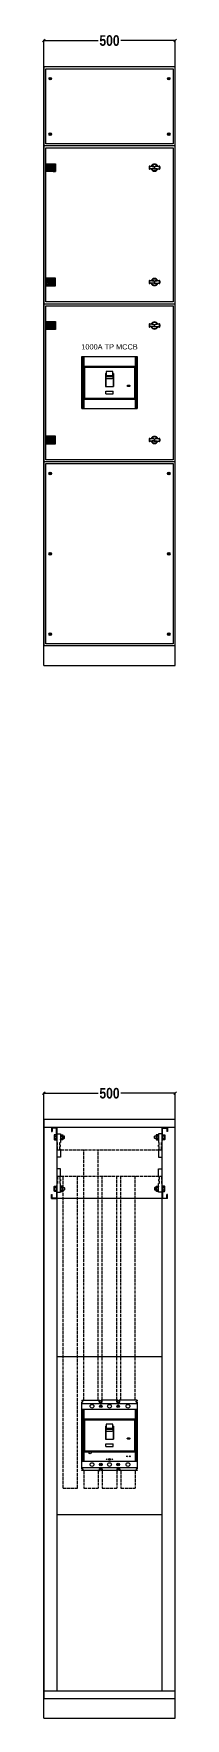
# Model space of a CAD drawing. Header units: millimetres. Extents: x -5 to 505, y -75 to 6326.
import ezdxf

# ---------------------------------------------------------------- set-up
doc = ezdxf.new("R2010")
doc.units = ezdxf.units.MM
doc.header["$MEASUREMENT"] = 0
doc.linetypes.add('ACAD_ISO02W100', pattern=[15, 12, -3])
doc.styles.add('ANB', font='ARIALNB.TTF')
doc.styles.get("Standard").update_dxf_attribs({"font": 'arial.ttf'})
doc.dimstyles.new('ARULLAIYA', dxfattribs={"dimtxt": 20, "dimasz": 10, "dimexe": 3, "dimexo": 2, "dimgap": 7, "dimtad": 0, "dimdec": 0, "dimzin": 0, "dimdsep": 46, "dimtxsty": 'ANB', "dimblk": 'OBLIQUE', "dimcen": 0.09, "dimadec": 0, "dimazin": 0, "dimtfac": 1, "dimtdec": 0, "dimtofl": 0, "dimtmove": 0, "dimatfit": 3, "dimldrblk": 'OBLIQUE', "dimfxl": 1, "dimtolj": 1, "dimtzin": 0, "dimarcsym": 1})
pattern_1 = [(45, (-8243.62154, 2414.87764), (-0.0883883476, 0.0883883476), [])]
pattern_2 = [(45, (-8240.37711, 2412.37764), (-0.0883883476, 0.0883883476), [])]
pattern_3 = [(45, (-8243.62154, 1814.87764), (-0.0883883476, 0.0883883476), [])]
pattern_4 = [(45, (-8240.37711, 1812.37764), (-0.0883883476, 0.0883883476), [])]

# ---------------------------------------------------------------- blocks, each defined once
blk = doc.blocks.new('_Oblique')
at = {"color": 0, "linetype": 'ByBlock', "lineweight": -2}
blk.add_line((-0.5, -0.5), (0.5, 0.5), dxfattribs=at)
blk = doc.blocks.new('*D1')
at = {"color": 0, "lineweight": -2, "transparency": 16777216}
for p, q in [((0, 2202), (0, 2303)), ((0, 2300), (206.9, 2300)), ((500, 2300), (293.1, 2300)), ((500, 2202), (500, 2303))]:
    blk.add_line(p, q, dxfattribs=at)
at = {"layer": 'Defpoints', "color": 0, "transparency": 16777216}
for p in [(500, 2300), (0, 2200), (500, 2200)]:
    blk.add_point(p, dxfattribs=at)
at = {"color": 0, "lineweight": -2, "transparency": 16777216, "xscale": 10, "yscale": 10, "zscale": 10, "rotation": 180}
blk.add_blockref('_Oblique', (0, 2300), dxfattribs=at)
at = {"color": 0, "lineweight": -2, "transparency": 16777216, "xscale": 10, "yscale": 10, "zscale": 10}
blk.add_blockref('_Oblique', (500, 2300), dxfattribs=at)
at = {"color": 0, "transparency": 16777216, "insert": (250, 2300), "char_height": 40, "attachment_point": 5, "style": 'ANB'}
blk.add_mtext('\\A1;500', dxfattribs=at)
blk = doc.blocks.new('*D2')
at = {"color": 0, "lineweight": -2, "transparency": 16777216}
for p, q in [((0, 2202), (0, 2303)), ((0, 2300), (206.9, 2300)), ((500, 2300), (293.1, 2300)), ((500, 2202), (500, 2303))]:
    blk.add_line(p, q, dxfattribs=at)
at = {"layer": 'Defpoints', "color": 0, "transparency": 16777216}
for p in [(500, 2300), (0, 2200), (500, 2200)]:
    blk.add_point(p, dxfattribs=at)
at = {"color": 0, "lineweight": -2, "transparency": 16777216, "xscale": 10, "yscale": 10, "zscale": 10, "rotation": 180}
blk.add_blockref('_Oblique', (0, 2300), dxfattribs=at)
at = {"color": 0, "lineweight": -2, "transparency": 16777216, "xscale": 10, "yscale": 10, "zscale": 10}
blk.add_blockref('_Oblique', (500, 2300), dxfattribs=at)
at = {"color": 0, "transparency": 16777216, "insert": (250, 2300), "char_height": 40, "attachment_point": 5, "style": 'ANB'}
blk.add_mtext('\\A1;500', dxfattribs=at)
blk = doc.blocks.new('*D10')
at = {"color": 0, "lineweight": -2, "transparency": 16777216}
for p, q in [((0, 6202), (0, 6303)), ((0, 6300), (206.9, 6300)), ((500, 6300), (293.1, 6300)), ((500, 6202), (500, 6303))]:
    blk.add_line(p, q, dxfattribs=at)
at = {"layer": 'Defpoints', "color": 0, "transparency": 16777216}
for p in [(500, 6300), (0, 6200), (500, 6200)]:
    blk.add_point(p, dxfattribs=at)
at = {"color": 0, "lineweight": -2, "transparency": 16777216, "xscale": 10, "yscale": 10, "zscale": 10, "rotation": 180}
blk.add_blockref('_Oblique', (0, 6300), dxfattribs=at)
at = {"color": 0, "lineweight": -2, "transparency": 16777216, "xscale": 10, "yscale": 10, "zscale": 10}
blk.add_blockref('_Oblique', (500, 6300), dxfattribs=at)
at = {"color": 0, "transparency": 16777216, "insert": (250, 6300), "char_height": 40, "attachment_point": 5, "style": 'ANB'}
blk.add_mtext('\\A1;500', dxfattribs=at)
blk = doc.blocks.new('*D11')
at = {"color": 0, "lineweight": -2, "transparency": 16777216}
for p, q in [((0, 6202), (0, 6303)), ((0, 6300), (206.9, 6300)), ((500, 6300), (293.1, 6300)), ((500, 6202), (500, 6303))]:
    blk.add_line(p, q, dxfattribs=at)
at = {"layer": 'Defpoints', "color": 0, "transparency": 16777216}
for p in [(500, 6300), (0, 6200), (500, 6200)]:
    blk.add_point(p, dxfattribs=at)
at = {"color": 0, "lineweight": -2, "transparency": 16777216, "xscale": 10, "yscale": 10, "zscale": 10, "rotation": 180}
blk.add_blockref('_Oblique', (0, 6300), dxfattribs=at)
at = {"color": 0, "lineweight": -2, "transparency": 16777216, "xscale": 10, "yscale": 10, "zscale": 10}
blk.add_blockref('_Oblique', (500, 6300), dxfattribs=at)
at = {"color": 0, "transparency": 16777216, "insert": (250, 6300), "char_height": 40, "attachment_point": 5, "style": 'ANB'}
blk.add_mtext('\\A1;500', dxfattribs=at)

msp = doc.modelspace()

# ---------------------------------------------------------------- hatches: boundary and pattern name
at = {"transparency": 33554687}
h = msp.add_hatch(dxfattribs=at)
h.set_pattern_fill('ANSI31', color=256, style=0)
h.set_pattern_definition(pattern_1)
h.paths.add_polyline_path([(44.4, 5832.2), (7.5, 5832.2), (7.5, 5826.5), (18.9, 5826.5), (18.9, 5808.5), (7.5, 5808.5), (7.5, 5802.8), (44.4, 5802.8)])
h = msp.add_hatch(dxfattribs=at)
h.set_pattern_fill('ANSI31', color=256, style=0)
h.set_pattern_definition(pattern_2)
h.paths.add_polyline_path([(14.2, 5823.4), (7.5, 5823.4), (7.5, 5811.6), (14.2, 5811.6)])
h = msp.add_hatch(dxfattribs=at)
h.set_pattern_fill('ANSI31', color=256, style=0)
h.set_pattern_definition(pattern_1)
h.paths.add_polyline_path([(44.4, 5367.8), (7.5, 5367.8), (7.5, 5373.5), (18.9, 5373.5), (18.9, 5391.5), (7.5, 5391.5), (7.5, 5397.2), (44.4, 5397.2)])
h = msp.add_hatch(dxfattribs=at)
h.set_pattern_fill('ANSI31', color=256, style=0)
h.set_pattern_definition(pattern_2)
h.paths.add_polyline_path([(14.2, 5376.6), (7.5, 5376.6), (7.5, 5388.4), (14.2, 5388.4)])
h = msp.add_hatch(dxfattribs=at)
h.set_pattern_fill('ANSI31', color=256, style=0)
h.set_pattern_definition(pattern_3)
h.paths.add_polyline_path([(44.4, 5232.2), (7.5, 5232.2), (7.5, 5226.5), (18.9, 5226.5), (18.9, 5208.5), (7.5, 5208.5), (7.5, 5202.8), (44.4, 5202.8)])
h = msp.add_hatch(dxfattribs=at)
h.set_pattern_fill('ANSI31', color=256, style=0)
h.set_pattern_definition(pattern_4)
h.paths.add_polyline_path([(14.2, 5223.4), (7.5, 5223.4), (7.5, 5211.6), (14.2, 5211.6)])
h = msp.add_hatch()
h.set_pattern_fill('ANSI31', color=256, scale=1.43)
h.set_pattern_definition([(45, (-146459.53213, 31664.16021), (-0.12639533714, 0.12639533714), [])])
edge = h.paths.add_edge_path()
edge.add_line((322.7, 4988), (321.2, 4989.9))
edge.add_line((321.2, 4989.9), (319.8, 4986.5))
edge.add_ellipse((322.7, 4988), major_axis=(4.5, 0), ratio=0.431137, start_angle=230.5474, end_angle=241.19404)
edge.add_line((320.5, 4986.3), (321.4, 4988.5))
edge.add_line((321.4, 4988.5), (322.7, 4986.9))
edge.add_line((322.7, 4986.9), (323.9, 4988.5))
edge.add_line((323.9, 4988.5), (324.8, 4986.3))
edge.add_ellipse((322.7, 4988), major_axis=(4.5, 0), ratio=0.431137, start_angle=298.80596, end_angle=309.4526)
edge.add_line((325.5, 4986.5), (324.1, 4989.9))
edge.add_line((324.1, 4989.9), (322.7, 4988))
h = msp.add_hatch(dxfattribs=at)
h.set_pattern_fill('ANSI31', color=256, style=0)
h.set_pattern_definition(pattern_3)
h.paths.add_polyline_path([(44.4, 4767.8), (7.5, 4767.8), (7.5, 4773.5), (18.9, 4773.5), (18.9, 4791.5), (7.5, 4791.5), (7.5, 4797.2), (44.4, 4797.2)])
h = msp.add_hatch(dxfattribs=at)
h.set_pattern_fill('ANSI31', color=256, style=0)
h.set_pattern_definition(pattern_4)
h.paths.add_polyline_path([(14.2, 4776.6), (7.5, 4776.6), (7.5, 4788.4), (14.2, 4788.4)])
h = msp.add_hatch()
h.set_pattern_fill('ANSI31', color=256, scale=1.43)
h.set_pattern_definition([(45, (-146459.53213, 27664.16021), (-0.12639533714, 0.12639533714), [])])
edge = h.paths.add_edge_path()
edge.add_line((322.7, 988), (321.2, 989.9))
edge.add_line((321.2, 989.9), (319.8, 986.5))
edge.add_ellipse((322.7, 988), major_axis=(4.5, 0), ratio=0.431137, start_angle=230.5474, end_angle=241.19404)
edge.add_line((320.5, 986.3), (321.4, 988.5))
edge.add_line((321.4, 988.5), (322.7, 986.9))
edge.add_line((322.7, 986.9), (323.9, 988.5))
edge.add_line((323.9, 988.5), (324.8, 986.3))
edge.add_ellipse((322.7, 988), major_axis=(4.5, 0), ratio=0.431137, start_angle=298.80596, end_angle=309.4526)
edge.add_line((325.5, 986.5), (324.1, 989.9))
edge.add_line((324.1, 989.9), (322.7, 988))

# ---------------------------------------------------------------- linework, layer by layer
for p, q in [((500, 6200), (0, 6200)), ((0, 6200), (0, 4000)), ((500, 6200), (0, 6200)), ((0, 6200), (0, 4000)), ((0, 3925), (0, 6200)), ((20, 6155.8), (24.5, 6155.8)), ((20, 6154.8), (24.5, 6154.8)), ((24.5, 6160.3), (24.5, 6155.8)), ((24.5, 6154.8), (24.5, 6150.4)), ((25.5, 6160.3), (25.5, 6155.8)), ((25.5, 6155.8), (30, 6155.8)), ((25.5, 6154.8), (30, 6154.8)), ((25.5, 6154.8), (25.5, 6150.4)), ((474.5, 6155.8), (470, 6155.8)), ((474.5, 6154.8), (470, 6154.8)), ((474.5, 6160.3), (474.5, 6155.8)), ((474.5, 6154.8), (474.5, 6150.4)), ((475.5, 6160.3), (475.5, 6155.8)), ((480, 6155.8), (475.5, 6155.8)), ((480, 6154.8), (475.5, 6154.8)), ((475.5, 6154.8), (475.5, 6150.4)), ((500, 3925), (500, 6200)), ((20, 5945.2), (24.5, 5945.2)), ((20, 5944.2), (24.5, 5944.2)), ((24.5, 5945.2), (24.5, 5949.6)), ((24.5, 5939.7), (24.5, 5944.2)), ((25.5, 5945.2), (25.5, 5949.6)), ((25.5, 5945.2), (30, 5945.2)), ((25.5, 5944.2), (30, 5944.2)), ((25.5, 5939.7), (25.5, 5944.2)), ((474.5, 5945.2), (470, 5945.2)), ((474.5, 5944.2), (470, 5944.2)), ((474.5, 5945.2), (474.5, 5949.6)), ((474.5, 5939.7), (474.5, 5944.2)), ((475.5, 5945.2), (475.5, 5949.6)), ((480, 5945.2), (475.5, 5945.2)), ((480, 5944.2), (475.5, 5944.2)), ((475.5, 5939.7), (475.5, 5944.2)), ((145, 4902.1), (145, 5100)), ((145, 5100), (355, 5100)), ((145, 5062.5), (355, 5062.5)), ((147.4, 5100), (147.4, 4902.1)), ((149.9, 5100), (149.9, 4902.1)), ((152.4, 5100), (152.4, 4902.1)), ((154.9, 5062.5), (154.9, 4937.5)), ((154.9, 5058.9), (345.1, 5058.9)), ((345.1, 5062.5), (345.1, 4937.5)), ((347.6, 5100), (347.6, 4902.1)), ((350.1, 5100), (350.1, 4902.1)), ((352.6, 5100), (352.6, 4902.1)), ((355, 5100), (355, 4902.1)), ((235, 5034.7), (235, 4985.4)), ((235, 5034.7), (236.9, 5034.7)), ((235.7, 5034.7), (235.7, 4986.1)), ((240, 5023.2), (260, 5023.2)), ((240, 5016.4), (260, 5016.4)), ((265, 5034.7), (263.1, 5034.7)), ((264.3, 5034.7), (264.3, 4986.1)), ((265, 5034.7), (265, 4985.4)), ((145, 4937.5), (355, 4937.5)), ((154.9, 4941.1), (345.1, 4941.1)), ((235, 4986.1), (265, 4986.1)), ((235, 4985.4), (265, 4985.4)), ((235.7, 4967.9), (264.3, 4967.9)), ((235.7, 4957.5), (235.7, 4967.9)), ((235.7, 4957.5), (264.3, 4957.5)), ((264.3, 4957.5), (264.3, 4967.9)), ((319.8, 4986.5), (321.2, 4989.9)), ((320.5, 4986.3), (321.4, 4988.5)), ((321.2, 4989.9), (322.7, 4988)), ((321.4, 4988.5), (322.7, 4986.9)), ((322.7, 4988), (324.1, 4989.9)), ((322.7, 4986.9), (323.9, 4988.5)), ((323.9, 4988.5), (324.8, 4986.3)), ((324.1, 4989.9), (325.5, 4986.5)), ((145, 4902.1), (355, 4902.1)), ((20, 4655.8), (24.5, 4655.8)), ((20, 4654.8), (24.5, 4654.8)), ((24.5, 4660.3), (24.5, 4655.8)), ((24.5, 4654.8), (24.5, 4650.4)), ((25.5, 4660.3), (25.5, 4655.8)), ((25.5, 4655.8), (30, 4655.8)), ((25.5, 4654.8), (30, 4654.8)), ((25.5, 4654.8), (25.5, 4650.4)), ((474.5, 4655.8), (470, 4655.8)), ((474.5, 4654.8), (470, 4654.8)), ((474.5, 4660.3), (474.5, 4655.8)), ((474.5, 4654.8), (474.5, 4650.4)), ((475.5, 4660.3), (475.5, 4655.8)), ((480, 4655.8), (475.5, 4655.8)), ((480, 4654.8), (475.5, 4654.8)), ((475.5, 4654.8), (475.5, 4650.4)), ((24.5, 4355), (24.5, 4350.5)), ((25.5, 4355), (25.5, 4350.5)), ((474.5, 4355), (474.5, 4350.5)), ((475.5, 4355), (475.5, 4350.5)), ((20, 4350.5), (24.5, 4350.5)), ((20, 4349.5), (24.5, 4349.5)), ((24.5, 4349.5), (24.5, 4345)), ((25.5, 4350.5), (30, 4350.5)), ((25.5, 4349.5), (30, 4349.5)), ((25.5, 4349.5), (25.5, 4345)), ((474.5, 4350.5), (470, 4350.5)), ((474.5, 4349.5), (470, 4349.5)), ((474.5, 4349.5), (474.5, 4345)), ((480, 4350.5), (475.5, 4350.5)), ((480, 4349.5), (475.5, 4349.5)), ((475.5, 4349.5), (475.5, 4345)), ((20, 4045.2), (24.5, 4045.2)), ((20, 4044.2), (24.5, 4044.2)), ((24.5, 4045.2), (24.5, 4049.6)), ((24.5, 4039.7), (24.5, 4044.2)), ((25.5, 4045.2), (25.5, 4049.6)), ((25.5, 4045.2), (30, 4045.2)), ((25.5, 4044.2), (30, 4044.2)), ((25.5, 4039.7), (25.5, 4044.2)), ((474.5, 4045.2), (470, 4045.2)), ((474.5, 4044.2), (470, 4044.2)), ((474.5, 4045.2), (474.5, 4049.6)), ((474.5, 4039.7), (474.5, 4044.2)), ((475.5, 4045.2), (475.5, 4049.6)), ((480, 4045.2), (475.5, 4045.2)), ((480, 4044.2), (475.5, 4044.2)), ((475.5, 4039.7), (475.5, 4044.2)), ((0, 3925), (500, 3925)), ((500, 2200), (0, 2200)), ((0, 2200), (0, 0)), ((500, 2200), (0, 2200)), ((0, 2200), (0, 0)), ((0, -75), (0, 2200)), ((500, -75), (500, 2200)), ((500, 2170), (0, 2170)), ((30, 2170), (30, 2155)), ((30, 2155), (32, 2155)), ((48, 2168), (32, 2168)), ((32, 2168), (32, 2155)), ((41, 2142.5), (40.2, 2141.9)), ((40.2, 2141.9), (40.2, 2124)), ((41, 2123.4), (40.2, 2124)), ((40.9, 2142.2), (40.9, 2123.8)), ((48, 2142.7), (41.4, 2142.7)), ((41.4, 2123.3), (48, 2123.3)), ((42, 2137.6), (50, 2137.6)), ((42, 2128.4), (50, 2128.4)), ((48, 2120.8), (48, 2168)), ((50, 2120.8), (48, 2120.8)), ((50, 2170), (50, 30)), ((50, 2145.6), (63.5, 2145.6)), ((63.5, 2145.6), (63.5, 2112.4)), ((64.3, 2142.5), (63.5, 2141.9)), ((63.5, 2137.6), (78, 2137.6)), ((63.5, 2128.4), (78, 2128.4)), ((64.3, 2123.4), (63.5, 2124)), ((64.2, 2142.2), (64.2, 2123.8)), ((64.7, 2142.7), (71.3, 2142.7)), ((71.3, 2123.3), (64.7, 2123.3)), ((71.7, 2142.5), (72.4, 2141.9)), ((71.7, 2123.4), (72.4, 2124)), ((71.8, 2142.2), (71.8, 2123.8)), ((72.4, 2141.9), (72.4, 2124)), ((78.5, 2128.9), (78.5, 2137.1)), ((421.5, 2128.9), (421.5, 2137.1)), ((436.5, 2137.6), (422, 2137.6)), ((436.5, 2128.4), (422, 2128.4)), ((428.3, 2142.5), (427.6, 2141.9)), ((427.6, 2141.9), (427.6, 2124)), ((428.3, 2123.4), (427.6, 2124)), ((428.2, 2142.2), (428.2, 2123.8)), ((435.3, 2142.7), (428.7, 2142.7)), ((428.7, 2123.3), (435.3, 2123.3)), ((435.7, 2142.5), (436.5, 2141.9)), ((435.7, 2123.4), (436.5, 2124)), ((435.8, 2142.2), (435.8, 2123.8)), ((436.5, 2145.6), (436.5, 2112.4)), ((450, 2145.6), (436.5, 2145.6)), ((450, 30), (450, 2170)), ((458, 2137.6), (450, 2137.6)), ((458, 2128.4), (450, 2128.4)), ((450, 2120.8), (452, 2120.8)), ((452, 2120.8), (452, 2168)), ((452, 2168), (468, 2168)), ((452, 2142.7), (458.6, 2142.7)), ((458.6, 2123.3), (452, 2123.3)), ((459, 2142.5), (459.8, 2141.9)), ((459, 2123.4), (459.8, 2124)), ((459.1, 2142.2), (459.1, 2123.8)), ((459.8, 2141.9), (459.8, 2124)), ((468, 2168), (468, 2155)), ((470, 2155), (468, 2155)), ((470, 2170), (470, 2155)), ((52, 2112.4), (50, 2112.4)), ((50, 2102.4), (52, 2102.4)), ((52, 2097.4), (50, 2097.4)), ((50, 2087.4), (52, 2087.4)), ((63.5, 2056.7), (50, 2056.7)), ((52, 2102.4), (52, 2112.4)), ((52, 2087.4), (52, 2097.4)), ((61.5, 2102.4), (61.5, 2112.4)), ((61.5, 2112.4), (63.5, 2112.4)), ((63.5, 2102.4), (61.5, 2102.4)), ((61.5, 2087.4), (61.5, 2097.4)), ((61.5, 2097.4), (63.5, 2097.4)), ((63.5, 2087.4), (61.5, 2087.4)), ((63.5, 2097.4), (63.5, 2102.4)), ((63.5, 2087.4), (63.5, 2056.7)), ((438.5, 2112.4), (436.5, 2112.4)), ((436.5, 2097.4), (436.5, 2102.4)), ((436.5, 2102.4), (438.5, 2102.4)), ((438.5, 2097.4), (436.5, 2097.4)), ((436.5, 2087.4), (436.5, 2056.7)), ((436.5, 2087.4), (438.5, 2087.4)), ((436.5, 2056.7), (450, 2056.7)), ((438.5, 2102.4), (438.5, 2112.4)), ((438.5, 2087.4), (438.5, 2097.4)), ((448, 2102.4), (448, 2112.4)), ((448, 2112.4), (450, 2112.4)), ((450, 2102.4), (448, 2102.4)), ((448, 2087.4), (448, 2097.4)), ((448, 2097.4), (450, 2097.4)), ((450, 2087.4), (448, 2087.4)), ((63.5, 2013.3), (50, 2013.3)), ((63.5, 1982.6), (63.5, 2013.3)), ((436.5, 1982.6), (436.5, 2013.3)), ((436.5, 2013.3), (450, 2013.3)), ((41, 1946.6), (40.2, 1946)), ((40.2, 1928.1), (40.2, 1946)), ((41, 1927.5), (40.2, 1928.1)), ((40.9, 1927.8), (40.9, 1946.2)), ((41.4, 1946.7), (48, 1946.7)), ((48, 1927.3), (41.4, 1927.3)), ((42, 1941.6), (50, 1941.6)), ((42, 1932.4), (50, 1932.4)), ((48, 1949.2), (48, 1902)), ((50, 1949.2), (48, 1949.2)), ((50, 1982.6), (52, 1982.6)), ((52, 1972.6), (50, 1972.6)), ((50, 1967.6), (52, 1967.6)), ((52, 1957.6), (50, 1957.6)), ((50, 1924.4), (63.5, 1924.4)), ((52, 1982.6), (52, 1972.6)), ((52, 1967.6), (52, 1957.6)), ((63.5, 1982.6), (61.5, 1982.6)), ((61.5, 1982.6), (61.5, 1972.6)), ((61.5, 1972.6), (63.5, 1972.6)), ((63.5, 1967.6), (61.5, 1967.6)), ((61.5, 1967.6), (61.5, 1957.6)), ((61.5, 1957.6), (63.5, 1957.6)), ((63.5, 1972.6), (63.5, 1967.6)), ((63.5, 1924.4), (63.5, 1957.6)), ((64.3, 1946.6), (63.5, 1946)), ((63.5, 1941.6), (78, 1941.6)), ((63.5, 1932.4), (78, 1932.4)), ((64.3, 1927.5), (63.5, 1928.1)), ((64.2, 1927.8), (64.2, 1946.2)), ((71.3, 1946.7), (64.7, 1946.7)), ((64.7, 1927.3), (71.3, 1927.3)), ((71.7, 1946.6), (72.4, 1946)), ((71.7, 1927.5), (72.4, 1928.1)), ((71.8, 1927.8), (71.8, 1946.2)), ((72.4, 1928.1), (72.4, 1946)), ((78.5, 1941.1), (78.5, 1932.9)), ((421.5, 1941.1), (421.5, 1932.9)), ((436.5, 1941.6), (422, 1941.6)), ((436.5, 1932.4), (422, 1932.4)), ((428.3, 1946.6), (427.6, 1946)), ((427.6, 1928.1), (427.6, 1946)), ((428.3, 1927.5), (427.6, 1928.1)), ((428.2, 1927.8), (428.2, 1946.2)), ((428.7, 1946.7), (435.3, 1946.7)), ((435.3, 1927.3), (428.7, 1927.3)), ((435.7, 1946.6), (436.5, 1946)), ((435.7, 1927.5), (436.5, 1928.1)), ((435.8, 1927.8), (435.8, 1946.2)), ((436.5, 1982.6), (438.5, 1982.6)), ((436.5, 1972.6), (436.5, 1967.6)), ((438.5, 1972.6), (436.5, 1972.6)), ((436.5, 1967.6), (438.5, 1967.6)), ((436.5, 1924.4), (436.5, 1957.6)), ((438.5, 1957.6), (436.5, 1957.6)), ((450, 1924.4), (436.5, 1924.4)), ((438.5, 1982.6), (438.5, 1972.6)), ((438.5, 1967.6), (438.5, 1957.6)), ((450, 1982.6), (448, 1982.6)), ((448, 1982.6), (448, 1972.6)), ((448, 1972.6), (450, 1972.6)), ((450, 1967.6), (448, 1967.6)), ((448, 1967.6), (448, 1957.6)), ((448, 1957.6), (450, 1957.6)), ((450, 1949.2), (452, 1949.2)), ((458, 1941.6), (450, 1941.6)), ((458, 1932.4), (450, 1932.4)), ((452, 1949.2), (452, 1902)), ((458.6, 1946.7), (452, 1946.7)), ((452, 1927.3), (458.6, 1927.3)), ((459, 1946.6), (459.8, 1946)), ((459, 1927.5), (459.8, 1928.1)), ((459.1, 1927.8), (459.1, 1946.2)), ((459.8, 1928.1), (459.8, 1946)), ((30, 1900), (30, 1915)), ((30, 1915), (32, 1915)), ((30, 1900), (50, 1900)), ((32, 1902), (32, 1915)), ((48, 1902), (32, 1902)), ((450, 1900), (50, 1900)), ((470, 1900), (450, 1900)), ((452, 1902), (468, 1902)), ((468, 1902), (468, 1915)), ((470, 1915), (468, 1915)), ((470, 1900), (470, 1915)), ((50, 1300), (450, 1300)), ((145, 1134), (214.6, 1134)), ((145, 1134), (145, 1130.4)), ((145, 1130.4), (148.6, 1130.4)), ((145, 873.1), (145, 1126.8)), ((148.6, 1126.8), (145, 1126.8)), ((145, 1121.8), (355, 1121.8)), ((145, 1100), (355, 1100)), ((147.4, 1100), (147.4, 902.1)), ((148.6, 1126.8), (148.6, 1130.4)), ((149.9, 1100), (149.9, 902.1)), ((152.4, 1100), (152.4, 902.1)), ((211, 1126.8), (211, 1134)), ((214.6, 1130.4), (211, 1130.4)), ((211, 1126.8), (222.5, 1126.8)), ((214.6, 1134), (214.6, 1130.4)), ((281.1, 1134), (218.9, 1134)), ((218.9, 1134), (218.9, 1130.4)), ((218.9, 1130.4), (222.5, 1130.4)), ((222.5, 1126.8), (222.5, 1134)), ((277.5, 1126.8), (277.5, 1134)), ((281.1, 1130.4), (277.5, 1130.4)), ((277.5, 1126.8), (289, 1126.8)), ((281.1, 1134), (281.1, 1130.4)), ((355, 1134), (285.4, 1134)), ((285.4, 1134), (285.4, 1130.4)), ((285.4, 1130.4), (289, 1130.4)), ((289, 1126.8), (289, 1134)), ((347.6, 1100), (347.6, 902.1)), ((350.1, 1100), (350.1, 902.1)), ((351.4, 1126.8), (351.4, 1130.4)), ((355, 1130.4), (351.4, 1130.4)), ((351.4, 1126.8), (355, 1126.8)), ((352.6, 1100), (352.6, 902.1)), ((355, 1134), (355, 1130.4)), ((355, 1126.8), (355, 873.1)), ((145, 1062.5), (355, 1062.5)), ((154.9, 1062.5), (154.9, 937.5)), ((154.9, 1058.9), (345.1, 1058.9)), ((235, 1034.7), (235, 985.4)), ((235, 1034.7), (236.9, 1034.7)), ((235.7, 1034.7), (235.7, 986.1)), ((265, 1034.7), (263.1, 1034.7)), ((264.3, 1034.7), (264.3, 986.1)), ((265, 1034.7), (265, 985.4)), ((345.1, 1062.5), (345.1, 937.5)), ((235, 986.1), (265, 986.1)), ((235, 985.4), (265, 985.4)), ((235.7, 967.9), (264.3, 967.9)), ((235.7, 957.5), (235.7, 967.9)), ((240, 1023.2), (260, 1023.2)), ((240, 1016.4), (260, 1016.4)), ((264.3, 957.5), (264.3, 967.9)), ((319.8, 986.5), (321.2, 989.9)), ((320.5, 986.3), (321.4, 988.5)), ((321.2, 989.9), (322.7, 988)), ((321.4, 988.5), (322.7, 986.9)), ((322.7, 988), (324.1, 989.9)), ((322.7, 986.9), (323.9, 988.5)), ((323.9, 988.5), (324.8, 986.3)), ((324.1, 989.9), (325.5, 986.5)), ((145, 937.5), (355, 937.5)), ((145, 902.1), (355, 902.1)), ((154.9, 941.1), (345.1, 941.1)), ((235.7, 957.5), (264.3, 957.5)), ((145, 878.2), (355, 878.2)), ((148.6, 873.1), (145, 873.1)), ((145, 866), (145, 869.6)), ((145, 866), (145, 869.6)), ((145, 869.6), (148.6, 869.6)), ((214.6, 866), (145, 866)), ((148.6, 873.1), (148.6, 869.6)), ((211, 873.1), (211, 866)), ((211, 873.1), (222.5, 873.1)), ((214.6, 869.6), (211, 869.6)), ((211, 866), (214.6, 866)), ((214.6, 866), (214.6, 869.6)), ((218.9, 866), (218.9, 869.6)), ((218.9, 869.6), (222.5, 869.6)), ((281.1, 866), (218.9, 866)), ((222.5, 866), (218.9, 866)), ((222.5, 873.1), (222.5, 866)), ((277.5, 873.1), (277.5, 866)), ((277.5, 873.1), (289, 873.1)), ((281.1, 869.6), (277.5, 869.6)), ((277.5, 866), (281.1, 866)), ((281.1, 866), (281.1, 869.6)), ((285.4, 866), (285.4, 869.6)), ((285.4, 869.6), (289, 869.6)), ((355, 866), (285.4, 866)), ((289, 866), (285.4, 866)), ((289, 873.1), (289, 866)), ((351.4, 873.1), (351.4, 869.6)), ((351.4, 873.1), (355, 873.1)), ((355, 869.6), (351.4, 869.6)), ((355, 869.6), (355, 866)), ((355, 866), (355, 869.6)), ((50, 700), (450, 700)), ((0, 30), (500, 30)), ((0, 0), (500, 0)), ((0, -75), (500, -75))]:
    msp.add_line(p, q)
for p, q in [((400.3, 5820.4), (400.3, 5814.6)), ((401.9, 5820.4), (401.9, 5815.8)), ((418.5, 5820.1), (403.6, 5821.9)), ((418.7, 5821.7), (403.8, 5823.5)), ((418.7, 5813.3), (403.8, 5811.5)), ((418.5, 5814.9), (404.8, 5813.2)), ((418.5, 5820.1), (424.1, 5820.1)), ((418.5, 5814.9), (424.1, 5814.9)), ((418.7, 5821.7), (423.9, 5821.7)), ((418.7, 5813.3), (423.9, 5813.3)), ((438.4, 5823.5), (423.9, 5821.7)), ((423.9, 5813.3), (438.4, 5811.5)), ((438.6, 5821.9), (424.1, 5820.1)), ((424.1, 5814.9), (438.6, 5813.1)), ((440.3, 5814.6), (440.3, 5820.4)), ((441.9, 5814.6), (441.9, 5820.4)), ((400.3, 5385.4), (400.3, 5379.6)), ((401.9, 5385.4), (401.9, 5380.8)), ((418.5, 5385.1), (403.6, 5386.9)), ((418.7, 5386.7), (403.8, 5388.5)), ((418.7, 5378.3), (403.8, 5376.5)), ((418.5, 5379.9), (404.8, 5378.2)), ((418.5, 5385.1), (424.1, 5385.1)), ((418.5, 5379.9), (424.1, 5379.9)), ((418.7, 5386.7), (423.9, 5386.7)), ((418.7, 5378.3), (423.9, 5378.3)), ((438.4, 5388.5), (423.9, 5386.7)), ((423.9, 5378.3), (438.4, 5376.5)), ((438.6, 5386.9), (424.1, 5385.1)), ((424.1, 5379.9), (438.6, 5378.1)), ((440.3, 5379.6), (440.3, 5385.4)), ((441.9, 5379.6), (441.9, 5385.4)), ((400.3, 5220.4), (400.3, 5214.6)), ((401.9, 5220.4), (401.9, 5215.8)), ((418.5, 5220.1), (403.6, 5221.9)), ((418.7, 5221.7), (403.8, 5223.5)), ((418.7, 5213.3), (403.8, 5211.5)), ((418.5, 5214.9), (404.8, 5213.2)), ((418.5, 5220.1), (424.1, 5220.1)), ((418.5, 5214.9), (424.1, 5214.9)), ((418.7, 5221.7), (423.9, 5221.7)), ((418.7, 5213.3), (423.9, 5213.3)), ((438.4, 5223.5), (423.9, 5221.7)), ((423.9, 5213.3), (438.4, 5211.5)), ((438.6, 5221.9), (424.1, 5220.1)), ((424.1, 5214.9), (438.6, 5213.1)), ((440.3, 5214.6), (440.3, 5220.4)), ((441.9, 5214.6), (441.9, 5220.4)), ((400.3, 4785.4), (400.3, 4779.6)), ((401.9, 4785.4), (401.9, 4780.8)), ((418.5, 4785.1), (403.6, 4786.9)), ((418.7, 4786.7), (403.8, 4788.5)), ((418.7, 4778.3), (403.8, 4776.5)), ((418.5, 4779.9), (404.8, 4778.2)), ((418.5, 4785.1), (424.1, 4785.1)), ((418.5, 4779.9), (424.1, 4779.9)), ((418.7, 4786.7), (423.9, 4786.7)), ((418.7, 4778.3), (423.9, 4778.3)), ((438.4, 4788.5), (423.9, 4786.7)), ((423.9, 4778.3), (438.4, 4776.5)), ((438.6, 4786.9), (424.1, 4785.1)), ((424.1, 4779.9), (438.6, 4778.1)), ((440.3, 4779.6), (440.3, 4785.4)), ((441.9, 4779.6), (441.9, 4785.4))]:
    msp.add_line(p, q, dxfattribs=at)
at = {"color": 3, "linetype": 'ACAD_ISO02W100'}
for p, q in [((50, 2085), (450, 2085)), ((152.3, 1134), (152.3, 2085)), ((207.3, 1134), (207.3, 2085)), ((50, 1985), (450, 1985)), ((73.5, 800), (73.5, 1985)), ((128.6, 800), (128.6, 1985)), ((222.5, 1134), (222.5, 1985)), ((277.5, 1134), (277.5, 1985)), ((292.7, 1134), (292.7, 1985)), ((347.7, 1134), (347.7, 1985)), ((152.3, 866), (152.3, 800)), ((207.3, 866), (207.3, 800)), ((222.5, 866), (222.5, 800)), ((277.5, 866), (277.5, 800)), ((292.7, 866), (292.7, 800)), ((347.7, 866), (347.7, 800)), ((73.5, 800), (128.6, 800)), ((152.3, 800), (207.3, 800)), ((222.5, 800), (277.5, 800)), ((292.7, 800), (347.7, 800))]:
    msp.add_line(p, q, dxfattribs=at)
for points in [[(7.5, 6192.5), (492.5, 6192.5), (492.5, 5907.5), (7.5, 5907.5)], [(7.5, 5892.5), (492.5, 5892.5), (492.5, 5307.5), (7.5, 5307.5)], [(7.5, 5292.5), (492.5, 5292.5), (492.5, 4707.5), (7.5, 4707.5)], [(236.9, 5026.9), (263.1, 5026.9), (263.1, 5042.2), (236.9, 5042.2)], [(7.5, 4692.5), (492.5, 4692.5), (492.5, 4007.5), (7.5, 4007.5)], [(236.9, 1026.9), (263.1, 1026.9), (263.1, 1042.2), (236.9, 1042.2)]]:
    msp.add_lwpolyline(points, close=True)
for points in [[(500, 5900), (0, 5900)], [(0, 5300), (500, 5300)], [(500, 4700), (0, 4700)], [(500, 4000), (0, 4000)]]:
    msp.add_lwpolyline(points)
at = {"transparency": 33554687}
for points in [[(7.5, 5832.2), (44.4, 5832.2), (44.4, 5802.8), (7.5, 5802.8)], [(7.5, 5826.5), (18.9, 5826.5), (18.9, 5808.5), (7.5, 5808.5)], [(7.5, 5823.4), (14.2, 5823.4), (14.2, 5811.6), (7.5, 5811.6)], [(7.5, 5367.8), (44.4, 5367.8), (44.4, 5397.2), (7.5, 5397.2)], [(7.5, 5373.5), (18.9, 5373.5), (18.9, 5391.5), (7.5, 5391.5)], [(7.5, 5376.6), (14.2, 5376.6), (14.2, 5388.4), (7.5, 5388.4)], [(7.5, 5232.2), (44.4, 5232.2), (44.4, 5202.8), (7.5, 5202.8)], [(7.5, 5226.5), (18.9, 5226.5), (18.9, 5208.5), (7.5, 5208.5)], [(7.5, 5223.4), (14.2, 5223.4), (14.2, 5211.6), (7.5, 5211.6)], [(7.5, 4767.8), (44.4, 4767.8), (44.4, 4797.2), (7.5, 4797.2)], [(7.5, 4773.5), (18.9, 4773.5), (18.9, 4791.5), (7.5, 4791.5)], [(7.5, 4776.6), (14.2, 4776.6), (14.2, 4788.4), (7.5, 4788.4)]]:
    msp.add_lwpolyline(points, close=True, dxfattribs=at)
for centre, radius in [((25, 6155.3), 5), ((475, 6155.3), 5), ((25, 5944.7), 5), ((475, 5944.7), 5), ((25, 4655.3), 5), ((475, 4655.3), 5), ((25, 4350), 5), ((475, 4350), 5), ((25, 4044.7), 5), ((475, 4044.7), 5), ((183.5, 1110.8), 7.15), ((216.8, 1110.8), 4.86), ((216.8, 1110.8), 3.01), ((250, 1110.8), 7.15), ((283.2, 1110.8), 4.86), ((283.2, 1110.8), 3.01), ((320.2, 1110.8), 7.15), ((176, 933.7), 3.77), ((183.5, 889.2), 7.15), ((239.3, 909.3), 1.43), ((250, 889.2), 7.15), ((250, 909.3), 3.14), ((260.7, 909.3), 1.43), ((320.2, 889.2), 7.15), ((316.3, 920.3), 1.43), ((327, 920.3), 1.43), ((216.8, 889.2), 4.86), ((216.8, 889.2), 3.01), ((283.2, 889.2), 4.86), ((283.2, 889.2), 3.01)]:
    msp.add_circle(centre, radius)
for centre, radius, start, end in [((421.1, 5817.5), 13.6, 23.47344, 156.43961), ((421.1, 5817.5), 11.5, 26.61279, 153.25495), ((403.4, 5820.4), 3.09, 83.20787, 180), ((403.4, 5814.6), 3.09, 180, 276.79213), ((403.4, 5820.4), 1.48, 83.20787, 180), ((404.5, 5815.8), 2.59, 180, 276.79213), ((421.1, 5817.5), 13.6, 203.56039, 336.52656), ((421.1, 5817.5), 11.5, 206.74505, 333.38721), ((438.8, 5820.4), 3.09, 0, 96.92672), ((438.8, 5814.6), 3.09, 263.07328, 0), ((438.8, 5820.4), 1.48, 0, 96.92672), ((438.8, 5814.6), 1.48, 263.07328, 0), ((403.4, 5385.4), 3.09, 83.20787, 180), ((403.4, 5379.6), 3.09, 180, 276.79213), ((403.4, 5385.4), 1.48, 83.20787, 180), ((404.5, 5380.8), 2.59, 180, 276.79213), ((421.1, 5382.5), 13.6, 23.47344, 156.43961), ((421.1, 5382.5), 13.6, 203.56039, 336.52656), ((421.1, 5382.5), 11.5, 26.61279, 153.25495), ((421.1, 5382.5), 11.5, 206.74505, 333.38721), ((438.8, 5385.4), 3.09, 0, 96.92672), ((438.8, 5379.6), 3.09, 263.07328, 0), ((438.8, 5385.4), 1.48, 0, 96.92672), ((438.8, 5379.6), 1.48, 263.07328, 0), ((403.4, 5220.4), 3.09, 83.20787, 180), ((403.4, 5214.6), 3.09, 180, 276.79213), ((403.4, 5220.4), 1.48, 83.20787, 180), ((404.5, 5215.8), 2.59, 180, 276.79213), ((421.1, 5217.5), 13.6, 23.47344, 156.43961), ((421.1, 5217.5), 13.6, 203.56039, 336.52656), ((421.1, 5217.5), 11.5, 26.61279, 153.25495), ((421.1, 5217.5), 11.5, 206.74505, 333.38721), ((438.8, 5220.4), 3.09, 0, 96.92672), ((438.8, 5214.6), 3.09, 263.07328, 0), ((438.8, 5220.4), 1.48, 0, 96.92672), ((438.8, 5214.6), 1.48, 263.07328, 0), ((403.4, 4785.4), 3.09, 83.20787, 180), ((403.4, 4779.6), 3.09, 180, 276.79213), ((403.4, 4785.4), 1.48, 83.20787, 180), ((404.5, 4780.8), 2.59, 180, 276.79213), ((421.1, 4782.5), 13.6, 23.47344, 156.43961), ((421.1, 4782.5), 13.6, 203.56039, 336.52656), ((421.1, 4782.5), 11.5, 26.61279, 153.25495), ((421.1, 4782.5), 11.5, 206.74505, 333.38721), ((438.8, 4785.4), 3.09, 0, 96.92672), ((438.8, 4779.6), 3.09, 263.07328, 0), ((438.8, 4785.4), 1.48, 0, 96.92672), ((438.8, 4779.6), 1.48, 263.07328, 0)]:
    msp.add_arc(centre, radius, start, end, dxfattribs=at)
for centre, radius, start, end in [((240, 5018.9), 4.29, 90, 167.78242), ((240, 5020.7), 4.29, 192.21758, 270), ((260, 5018.9), 4.29, 12.21758, 90), ((260, 5020.7), 4.29, 270, 347.78242), ((41.4, 2142.2), 0.5, 90, 180), ((63.8, 2145.1), 23, 186.95047, 199.15445), ((50.7, 2133), 9.85, 152.12802, 207.87198), ((63.8, 2120.8), 23, 160.84555, 173.04953), ((41.4, 2123.8), 0.5, 180, 270), ((64.7, 2142.2), 0.5, 90, 180), ((87.1, 2145.1), 23, 186.95047, 199.15445), ((74, 2133), 9.85, 152.12802, 207.87198), ((87.1, 2120.8), 23, 160.84555, 173.04953), ((64.7, 2123.8), 0.5, 180, 270), ((48.9, 2145.1), 23, 340.84555, 353.04953), ((62, 2133), 9.85, 332.12802, 27.87198), ((48.9, 2120.8), 23, 6.95047, 19.15445), ((71.3, 2142.2), 0.5, 0, 90), ((71.3, 2123.8), 0.5, 270, 0), ((78, 2137.1), 0.5, 0, 90), ((78, 2128.9), 0.5, 270, 0), ((422, 2137.1), 0.5, 90, 180), ((422, 2128.9), 0.5, 180, 270), ((428.7, 2142.2), 0.5, 90, 180), ((451.1, 2145.1), 23, 186.95047, 199.15445), ((438, 2133), 9.85, 152.12802, 207.87198), ((451.1, 2120.8), 23, 160.84555, 173.04953), ((428.7, 2123.8), 0.5, 180, 270), ((412.9, 2145.1), 23, 340.84555, 353.04953), ((426, 2133), 9.85, 332.12802, 27.87198), ((412.9, 2120.8), 23, 6.95047, 19.15445), ((435.3, 2142.2), 0.5, 0, 90), ((435.3, 2123.8), 0.5, 270, 0), ((436.2, 2145.1), 23, 340.84555, 353.04953), ((449.3, 2133), 9.85, 332.12802, 27.87198), ((436.2, 2120.8), 23, 6.95047, 19.15445), ((458.6, 2142.2), 0.5, 0, 90), ((458.6, 2123.8), 0.5, 270, 0), ((41.4, 1946.2), 0.5, 90, 180), ((63.8, 1949.2), 23, 186.95047, 199.15445), ((50.7, 1937), 9.85, 152.12802, 207.87198), ((63.8, 1924.9), 23, 160.84555, 173.04953), ((41.4, 1927.8), 0.5, 180, 270), ((64.7, 1946.2), 0.5, 90, 180), ((87.1, 1949.2), 23, 186.95047, 199.15445), ((74, 1937), 9.85, 152.12802, 207.87198), ((87.1, 1924.9), 23, 160.84555, 173.04953), ((64.7, 1927.8), 0.5, 180, 270), ((48.9, 1949.2), 23, 340.84555, 353.04953), ((62, 1937), 9.85, 332.12802, 27.87198), ((48.9, 1924.9), 23, 6.95047, 19.15445), ((71.3, 1946.2), 0.5, 0, 90), ((71.3, 1927.8), 0.5, 270, 0), ((78, 1941.1), 0.5, 0, 90), ((78, 1932.9), 0.5, 270, 0), ((422, 1941.1), 0.5, 90, 180), ((422, 1932.9), 0.5, 180, 270), ((428.7, 1946.2), 0.5, 90, 180), ((451.1, 1949.2), 23, 186.95047, 199.15445), ((438, 1937), 9.85, 152.12802, 207.87198), ((451.1, 1924.9), 23, 160.84555, 173.04953), ((428.7, 1927.8), 0.5, 180, 270), ((412.9, 1949.2), 23, 340.84555, 353.04953), ((426, 1937), 9.85, 332.12802, 27.87198), ((412.9, 1924.9), 23, 6.95047, 19.15445), ((435.3, 1946.2), 0.5, 0, 90), ((435.3, 1927.8), 0.5, 270, 0), ((436.2, 1949.2), 23, 340.84555, 353.04953), ((449.3, 1937), 9.85, 332.12802, 27.87198), ((436.2, 1924.9), 23, 6.95047, 19.15445), ((458.6, 1946.2), 0.5, 0, 90), ((458.6, 1927.8), 0.5, 270, 0), ((240, 1018.9), 4.29, 90, 167.78242), ((240, 1020.7), 4.29, 192.21758, 270), ((260, 1018.9), 4.29, 12.21758, 90), ((260, 1020.7), 4.29, 270, 347.78242)]:
    msp.add_arc(centre, radius, start, end)
for centre in [(322.7, 4988), (322.7, 988)]:
    msp.add_ellipse(centre, major_axis=(4.5, 0), ratio=0.431137)
for points in [[(327.9, 4988), (327.9, 4988.3), (327.8, 4988.5), (327.6, 4988.9), (327.5, 4989.1), (327.2, 4989.4), (327, 4989.6), (326.3, 4990), (325.7, 4990.2), (324.4, 4990.6), (323.7, 4990.7), (322, 4990.7), (321.1, 4990.6), (319.6, 4990.3), (319.1, 4990), (318.3, 4989.6), (318.1, 4989.4), (317.7, 4988.9), (317.6, 4988.7), (317.4, 4988.2), (317.4, 4987.9), (317.6, 4987.4), (317.7, 4987.1), (318, 4986.7), (318.2, 4986.6), (318.9, 4986.1), (319.4, 4985.9), (320.6, 4985.5), (321.3, 4985.4), (323, 4985.3), (324, 4985.4), (325.6, 4985.8), (326.1, 4986), (326.9, 4986.4), (327.2, 4986.6), (327.6, 4987.1), (327.7, 4987.3), (327.9, 4987.7), (327.9, 4987.9), (327.9, 4988)], [(327.9, 988), (327.9, 988.3), (327.8, 988.5), (327.6, 988.9), (327.5, 989.1), (327.2, 989.4), (327, 989.6), (326.3, 990), (325.7, 990.2), (324.4, 990.6), (323.7, 990.7), (322, 990.7), (321.1, 990.6), (319.6, 990.3), (319.1, 990), (318.3, 989.6), (318.1, 989.4), (317.7, 988.9), (317.6, 988.7), (317.4, 988.2), (317.4, 987.9), (317.6, 987.4), (317.7, 987.1), (318, 986.7), (318.2, 986.6), (318.9, 986.1), (319.4, 985.9), (320.6, 985.5), (321.3, 985.4), (323, 985.3), (324, 985.4), (325.6, 985.8), (326.1, 986), (326.9, 986.4), (327.2, 986.6), (327.6, 987.1), (327.7, 987.3), (327.9, 987.7), (327.9, 987.9), (327.9, 988)]]:
    msp.add_open_spline(points, degree=3, knots=[0, 0, 0, 0, 0.19507, 0.19507, 0.390139, 0.390139, 0.585209, 0.585209, 1.045896, 1.045896, 1.506584, 1.506584, 2.09205, 2.09205, 2.521533, 2.521533, 2.813293, 2.813293, 3.035268, 3.035268, 3.257242, 3.257242, 3.479217, 3.479217, 3.701192, 3.701192, 4.138479, 4.138479, 4.575767, 4.575767, 5.198557, 5.198557, 5.633912, 5.633912, 5.936503, 5.936503, 6.161074, 6.161074, 6.283185, 6.283185, 6.283185, 6.283185])

# ---------------------------------------------------------------- texts
at = {"transparency": 33554687, "insert": (250, 5146.4), "char_height": 20, "attachment_point": 2}
msp.add_mtext_dynamic_manual_height_columns('\\pxqc;1000A TP MCCB', width=261.858, gutter_width=1, heights=[0], dxfattribs=at)

# ---------------------------------------------------------------- dimensions: what is measured, and where the dimension line sits
at = {"color": 30, "transparency": 33554687}
for base, p1, p2, picture, middle in [((500, 6300), (0, 6200), (500, 6200), '*D10', (250, 6300)), ((500, 6300), (0, 6200), (500, 6200), '*D11', (250, 6300)), ((500, 2300), (0, 2200), (500, 2200), '*D1', (250, 2300)), ((500, 2300), (0, 2200), (500, 2200), '*D2', (250, 2300))]:
    dim = msp.add_linear_dim(base=base, p1=p1, p2=p2, dimstyle='ARULLAIYA', override={"dimtxt": 40}, dxfattribs=at)
    dim.commit()
    dim.dimension.update_dxf_attribs({"geometry": picture, "text_midpoint": middle})

doc.saveas('drawing.dxf')
